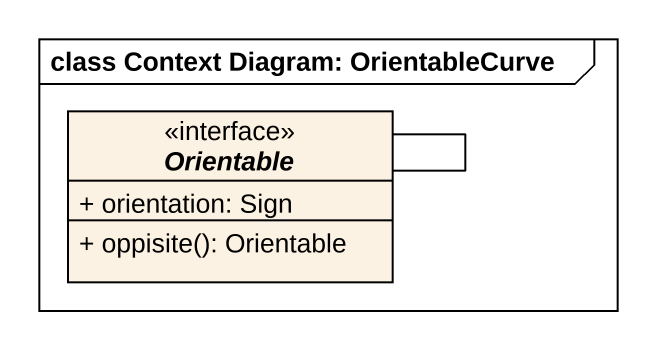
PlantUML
@startuml
mainframe class Context Diagram: OrientableCurve
hide circle
hide empty members
skinparam classAttributeIconSize 0
interface Orientable {
  + orientation: Sign
  + oppisite(): Orientable
}
Orientable -- Orientable
@enduml
